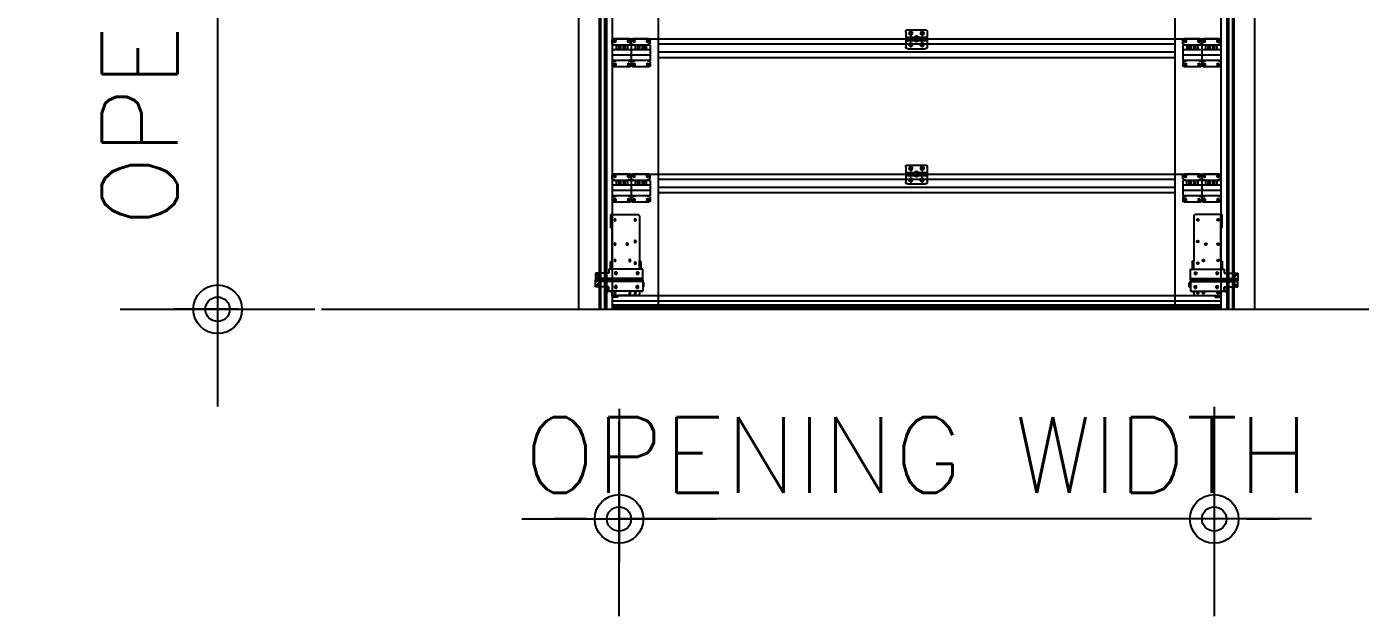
# Model space of a CAD drawing. Header units: millimetres. Extents: x 0 to 190005487, y 0 to 455456909.
# Drawn here: x 97652 to 100118, y 24054 to 25144 of the extents above; entities that cross this region are included whole.
import ezdxf

# ---------------------------------------------------------------- set-up
doc = ezdxf.new("R2010")
doc.units = ezdxf.units.MM
doc.header["$LTSCALE"] = 400
doc.header["$MEASUREMENT"] = 0
doc.header["$PDSIZE"] = -10
for name, pattern in [('CENTER', [11, 10.25, -0.25, 0.25, -0.25]), ('CENTER2', [28.575, 19.05, -3.175, 3.175, -3.175]), ('CLTNQHWH', [79.3, 75, -2, 0.3, -2]), ('HIDDEN', [0.375, 0.25, -0.125])]:
    doc.linetypes.add(name, pattern=pattern)
doc.layers.get('0').update_dxf_attribs({"linetype": 'CONTINUOUS'})
doc.layers.get('Defpoints').update_dxf_attribs({"color": 153, "linetype": 'CONTINUOUS'})
for name, color, linetype in [('8', 8, 'CONTINUOUS'), ('CON', 1, 'CONTINUOUS'), ('dim', 7, 'CONTINUOUS'), ('HID', 2, 'HIDDEN'), ('NDIM', 7, 'CONTINUOUS'), ('중심선', 1, 'CENTER2')]:
    doc.layers.add(name, color=color, linetype=linetype)
doc.layers.add('CENT', color=1, linetype='CLTNQHWH', lineweight=9)
doc.styles.get("Standard").update_dxf_attribs({"font": 'SIMPLEX.shx'})
doc.dimstyles.new('NDIM', dxfattribs={"dimscale": 5, "dimtxt": 3.5, "dimasz": 1.5, "dimexe": 2, "dimexo": 5, "dimgap": 1, "dimtad": 1, "dimdec": 0, "dimrnd": 0.25, "dimzin": 0, "dimdsep": 46, "dimlunit": 6, "dimblk": 'Z_DOT', "dimblk2": '_CIDOT', "dimcen": 5, "dimclrd": 256, "dimclre": 256, "dimclrt": 3, "dimadec": 0, "dimazin": 0, "dimtfac": 1, "dimtdec": 0, "dimtix": 1, "dimtmove": 2, "dimatfit": 1, "dimfxl": 1, "dimtolj": 1, "dimtzin": 0, "dimarcsym": 0})

# ---------------------------------------------------------------- blocks, each defined once
blk = doc.blocks.new('Z_DOT')
at = {"layer": 'dim', "color": 0}
for p, q in [((0, -3), (0, 3)), ((-3, 0), (3, 0))]:
    blk.add_line(p, q, dxfattribs=at)
for radius in [0.75, 0.375]:
    blk.add_circle((0, 0), radius, dxfattribs=at)
blk = doc.blocks.new('*D1312')
at = {"layer": 'Defpoints', "color": 0}
for p in [(98243.2, 26871.7), (98005.4, 24621.7), (98243.2, 24621.7)]:
    blk.add_point(p, dxfattribs=at)
at = {"layer": 'NDIM', "lineweight": -2}
for p, q in [((98043.2, 26871.7), (97925.4, 26871.7)), ((98005.4, 26811.7), (98005.4, 24681.7)), ((98043.2, 24621.7), (97925.4, 24621.7))]:
    blk.add_line(p, q, dxfattribs=at)
at = {"layer": 'NDIM', "linetype": 'ByBlock', "lineweight": -2, "xscale": 60, "yscale": 60, "zscale": 60}
for p, rotation in [((98005.4, 26871.7), 90), ((98005.4, 24621.7), 270)]:
    blk.add_blockref('Z_DOT', p, dxfattribs=dict(at, rotation=rotation))
at = {"layer": 'NDIM', "color": 3, "insert": (97861.2, 25551.2), "char_height": 140, "attachment_point": 5, "rotation": 90}
blk.add_mtext('\\A1;OPENING HEIGHT', dxfattribs=at)
blk = doc.blocks.new('_CIDOT')
at = {"color": 0, "linetype": 'ByBlock'}
blk.add_line((2, 0), (-1, 0), dxfattribs=at)
at = {"color": 0, "linetype": 'ByBlock', "const_width": 0.5}
blk.add_lwpolyline([(-0.25, 0, 1), (0.25, 0, 1)], format="xyb", close=True, dxfattribs=at)
blk = doc.blocks.new('추락방지기')
at = {"color": 8, "linetype": 'Continuous'}
for p, q in [((21509644.9, -50994603.8), (21509644.9, -50994733.4)), ((21509724.9, -50994597.4), (21509651.3, -50994597.4)), ((21509724.9, -50994637.4), (21509724.9, -50994597.4)), ((21509724.9, -50994597.4), (21509729.5, -50994597.4)), ((21509729.5, -50994637.4), (21509729.5, -50994597.4)), ((21509724.9, -50994733.4), (21509724.9, -50994637.4)), ((21509729.5, -50994637.4), (21509724.9, -50994637.4)), ((21509635.1, -50994786.8), (21509635.1, -50994758.8)), ((21509635.1, -50994758.8), (21509735.1, -50994758.8)), ((21509635.1, -50994758.8), (21509635.1, -50994758.8)), ((21509635.1, -50994758.8), (21509735.1, -50994758.8)), ((21509644.3, -50994737.4), (21509640.3, -50994737.4)), ((21509640.3, -50994737.4), (21509640.3, -50994758.8)), ((21509644.3, -50994737.4), (21509644.3, -50994758.8)), ((21509644.9, -50994733.4), (21509644.9, -50994733.4)), ((21509644.9, -50994758.8), (21509644.9, -50994733.4)), ((21509725.4, -50994733.9), (21509724.9, -50994733.4)), ((21509725.4, -50994733.9), (21509725.4, -50994733.9)), ((21509725.4, -50994733.9), (21509725.4, -50994758.8)), ((21509726, -50994758.8), (21509726, -50994737.9)), ((21509730, -50994737.9), (21509726, -50994737.9)), ((21509730, -50994758.8), (21509730, -50994737.9)), ((21509735.1, -50994758.8), (21509735.1, -50994770.8)), ((21509735.1, -50994758.8), (21509735.1, -50994758.8)), ((21509632.4, -50994799), (21509631.6, -50994799.8)), ((21509631.6, -50994811), (21509631.6, -50994799.8)), ((21509633.5, -50994799), (21509632.4, -50994799)), ((21509632.4, -50994799), (21509632.4, -50994811.8)), ((21509635.1, -50994797.4), (21509633.5, -50994797.4)), ((21509633.5, -50994811.4), (21509633.5, -50994797.4)), ((21509635.1, -50994786.8), (21509775.1, -50994786.8)), ((21509635.1, -50994791.4), (21509635.1, -50994786.8)), ((21509635.1, -50994791.4), (21509775.1, -50994791.4)), ((21509635.1, -50994791.4), (21509635.1, -50994796)), ((21509635.1, -50994796), (21509775.1, -50994796)), ((21509635.1, -50994796), (21509635.1, -50994823.9)), ((21509647.1, -50994767.6), (21509653.5, -50994767.6)), ((21509647.1, -50994767.6), (21509647.1, -50994774)), ((21509647.1, -50994774), (21509653.5, -50994774)), ((21509653.5, -50994774), (21509647.1, -50994774)), ((21509653.5, -50994767.6), (21509653.5, -50994774)), ((21509711.1, -50994767.6), (21509717.5, -50994767.6)), ((21509711.1, -50994767.6), (21509711.1, -50994774)), ((21509711.1, -50994774), (21509717.5, -50994774)), ((21509717.5, -50994774), (21509711.1, -50994774)), ((21509717.5, -50994767.6), (21509717.5, -50994774)), ((21509735.1, -50994770.8), (21509775.1, -50994770.8)), ((21509735.1, -50994770.8), (21509775.1, -50994770.8)), ((21509763.1, -50994773.2), (21509769.5, -50994773.2)), ((21509763.1, -50994773.2), (21509763.1, -50994779.6)), ((21509763.1, -50994779.6), (21509769.5, -50994779.6)), ((21509769.5, -50994779.6), (21509763.1, -50994779.6)), ((21509763.1, -50994809.5), (21509763.1, -50994803.1)), ((21509763.1, -50994803.1), (21509769.5, -50994803.1)), ((21509769.5, -50994773.2), (21509769.5, -50994779.6)), ((21509769.5, -50994809.5), (21509769.5, -50994803.1)), ((21509775.1, -50994770.8), (21509775.1, -50994786.8)), ((21509775.1, -50994770.8), (21509775.1, -50994770.8)), ((21509775.1, -50994786.8), (21509775.1, -50994791.4)), ((21509775.1, -50994796), (21509775.1, -50994791.4)), ((21509775.1, -50994811.9), (21509775.1, -50994796)), ((21509631.6, -50994811), (21509632.4, -50994811.8)), ((21509632.4, -50994811.8), (21509633.5, -50994811.8)), ((21509633.5, -50994813.4), (21509633.5, -50994811.4)), ((21509633.5, -50994813.4), (21509635.1, -50994813.4)), ((21509635.1, -50994823.9), (21509735.1, -50994823.9)), ((21509635.1, -50994824), (21509635.1, -50994823.9)), ((21509639.1, -50994824), (21509635.1, -50994824)), ((21509639.1, -50994823.9), (21509639.1, -50994824)), ((21509640.3, -50994823.9), (21509640.3, -50994825.4)), ((21509640.3, -50994825.4), (21509644.3, -50994825.4)), ((21509644.3, -50994823.9), (21509644.3, -50994825.4)), ((21509644.9, -50994825.4), (21509644.3, -50994825.4)), ((21509644.9, -50994825.4), (21509644.9, -50994823.9)), ((21509644.9, -50994825.4), (21509644.9, -50994831)), ((21509647.1, -50994815.1), (21509647.1, -50994808.7)), ((21509647.1, -50994808.7), (21509653.5, -50994808.7)), ((21509647.1, -50994811.8), (21509653.5, -50994811.8)), ((21509647.1, -50994815.1), (21509653.5, -50994815.1)), ((21509653.5, -50994815.1), (21509647.1, -50994815.1)), ((21509651.3, -50994837.4), (21509708.9, -50994837.4)), ((21509653.5, -50994815.1), (21509653.5, -50994808.7)), ((21509708.9, -50994837.4), (21509724.9, -50994837.4)), ((21509708.9, -50994842), (21509708.9, -50994837.4)), ((21509708.9, -50994842), (21509724.9, -50994842)), ((21509711.1, -50994815.1), (21509711.1, -50994808.7)), ((21509711.1, -50994808.7), (21509717.5, -50994808.7)), ((21509711.1, -50994811.8), (21509717.5, -50994811.8)), ((21509711.1, -50994815.1), (21509717.5, -50994815.1)), ((21509717.5, -50994815.1), (21509711.1, -50994815.1)), ((21509717.5, -50994815.1), (21509717.5, -50994808.7)), ((21509724.9, -50994825.4), (21509725.4, -50994825.4)), ((21509724.9, -50994837.4), (21509724.9, -50994825.4)), ((21509724.9, -50994837.4), (21509724.9, -50994842)), ((21509725.4, -50994823.9), (21509725.4, -50994825.4)), ((21509726, -50994825.4), (21509725.4, -50994825.4)), ((21509726, -50994825.4), (21509726, -50994823.9)), ((21509730, -50994825.4), (21509726, -50994825.4)), ((21509730, -50994825.4), (21509730, -50994823.9)), ((21509735.1, -50994823.9), (21509731.1, -50994823.9)), ((21509731.1, -50994823.9), (21509731.1, -50994823.9)), ((21509734.9, -50994823.9), (21509732.2, -50994824.5)), ((21509732.8, -50994824.7), (21509732.2, -50994824.5)), ((21509735.9, -50994824), (21509732.8, -50994824.7)), ((21509732.8, -50994824.7), (21509738.7, -50994824.1)), ((21509735.1, -50994811.9), (21509775.1, -50994811.9)), ((21509735.1, -50994823.9), (21509735.1, -50994811.9)), ((21509735.1, -50994813.4), (21509736.7, -50994813.4)), ((21509735.1, -50994823.9), (21509735.1, -50994823.9)), ((21509735.3, -50994823.9), (21509735.1, -50994823.9)), ((21509735.3, -50994823.9), (21509735.3, -50994813.4)), ((21509735.9, -50994824), (21509735.3, -50994823.9)), ((21509735.9, -50994824), (21509741.7, -50994823.5)), ((21509736.7, -50994813.4), (21509736.7, -50994811.9)), ((21509738.3, -50994824.2), (21509738.3, -50994825.9)), ((21509738.3, -50994825.9), (21509739.1, -50994825.9)), ((21509738.3, -50994826.3), (21509738.3, -50994825.9)), ((21509738.3, -50994826.3), (21509739.1, -50994826.3)), ((21509741.7, -50994823.5), (21509738.7, -50994824.1)), ((21509742, -50994823.5), (21509739, -50994824.1)), ((21509739.1, -50994825.9), (21509739.1, -50994824.1)), ((21509739.1, -50994825.9), (21509739.1, -50994826.3)), ((21509742, -50994823.5), (21509742, -50994811.9)), ((21509743.1, -50994823.5), (21509742, -50994823.5)), ((21509742.3, -50994823.5), (21509742.3, -50994825.9)), ((21509742.3, -50994825.9), (21509743.1, -50994825.9)), ((21509742.3, -50994826.3), (21509742.3, -50994825.9)), ((21509742.3, -50994826.3), (21509743.1, -50994826.3)), ((21509743.1, -50994823.5), (21509743.1, -50994811.9)), ((21509743.1, -50994825.9), (21509743.1, -50994823.5)), ((21509743.1, -50994825.9), (21509743.1, -50994826.3)), ((21509763.1, -50994809.5), (21509769.5, -50994809.5)), ((21509769.5, -50994809.5), (21509763.1, -50994809.5))]:
    blk.add_line(p, q, dxfattribs=at)
at = {"color": 8, "linetype": 'Continuous', "flags": 128}
for points in [[(21509640.3, -50994737.4), (21509640.3, -50994737.4), (21509640.3, -50994737.4), (21509640.3, -50994737.3), (21509640.7, -50994736.4), (21509641.7, -50994735.4), (21509642.7, -50994734.7), (21509643.6, -50994734.1), (21509644.9, -50994733.4)], [(21509725.4, -50994733.9), (21509726.7, -50994734.6), (21509727.6, -50994735.2), (21509728.7, -50994735.9), (21509729.5, -50994736.7), (21509729.8, -50994737.2), (21509730, -50994737.9)], [(21509731.2, -50994823.9), (21509731.2, -50994824), (21509731.3, -50994824.1), (21509731.4, -50994824.2), (21509731.6, -50994824.3), (21509731.7, -50994824.3), (21509732, -50994824.4), (21509732.2, -50994824.5)], [(21509735.1, -50994823.8), (21509735.1, -50994823.8), (21509735.1, -50994823.8), (21509735.1, -50994823.8), (21509735.2, -50994823.8), (21509735.2, -50994823.8), (21509735.2, -50994823.8), (21509735.2, -50994823.9), (21509735.3, -50994823.9)], [(21509738.7, -50994824.1), (21509738.7, -50994824.1), (21509738.8, -50994824.1), (21509738.8, -50994824.1), (21509738.8, -50994824.1), (21509738.9, -50994824.1), (21509738.9, -50994824.1), (21509738.9, -50994824.1), (21509739, -50994824.1)], [(21509741.7, -50994823.5), (21509741.8, -50994823.5), (21509741.8, -50994823.5), (21509741.9, -50994823.5), (21509741.9, -50994823.5), (21509741.9, -50994823.5), (21509742, -50994823.5), (21509742, -50994823.5), (21509742, -50994823.5)], [(21509742, -50994823.5), (21509742.8, -50994823.5), (21509743.1, -50994823.5)]]:
    blk.add_lwpolyline(points, dxfattribs=at)
at = {"color": 8, "linetype": 'Continuous'}
for centre in [(21509656.9, -50994613.4), (21509716.9, -50994613.4), (21509656.9, -50994677.4), (21509680.9, -50994685.4), (21509716.9, -50994685.4), (21509656.9, -50994741.4), (21509673.5, -50994733.4), (21509716.9, -50994733.4), (21509656.9, -50994829.4), (21509673.5, -50994829.4), (21509716.9, -50994829.4)]:
    blk.add_circle(centre, 2.72, dxfattribs=at)
for centre, radius, start, end in [((21509651.3, -50994603.8), 6.4, 90, 180), ((21509658.5, -50994737.4), 14.1, 163.4023, 179.9041), ((21509708.9, -50994738.4), 17.1, 1.537, 15.1566), ((21509716.9, -50994769.4), 2.72, 139.9965, 180), ((21509716.9, -50994769.4), 2.72, 180, 282.9752), ((21509651.3, -50994831), 6.4, 180, 270), ((21509745.2, -50994848.6), 25.2, 97.3136, 100.9909)]:
    blk.add_arc(centre, radius, start, end, dxfattribs=at)
blk = doc.blocks.new('사이드힌지')
at = {"layer": '8'}
for p, q in [((-14.7, 13.2), (-14.7, 25.5)), ((-14.7, 13.2), (-1, 8.2)), ((-14.7, 8.2), (55.5, 8.2)), ((-14.7, 8.2), (-14.7, -48.8)), ((-8.7, 31.5), (49.5, 31.5)), ((-7.7, 21.5), (-7.7, 24.5)), ((-1.7, 21.5), (-1.7, 24.5)), ((0, 8.2), (0, -8.2)), ((8, 8.2), (8, -8.2)), ((15.5, 8.2), (15.5, -9.2)), ((25.5, 8.2), (25.5, -9.2)), ((33, 8.2), (33, -8.2)), ((41, 8.2), (41, -8.2)), ((55.5, 13.2), (41.8, 8.2)), ((42.5, 21.5), (42.5, 24.5)), ((48.5, 21.5), (48.5, 24.5)), ((55.5, 13.2), (55.5, 25.5)), ((55.5, 8.2), (55.5, -48.8)), ((-14.7, -9.2), (55.5, -9.2)), ((-14.7, -29.2), (55.5, -29.2)), ((-14.7, -53.8), (-1, -48.8)), ((-14.7, -48.8), (55.5, -48.8)), ((55.5, -53.8), (41.8, -48.8)), ((-14.7, -53.8), (-14.7, -66)), ((-8.7, -72), (49.5, -72)), ((-7.7, -62), (-7.7, -65)), ((-1.7, -62), (-1.7, -65)), ((42.5, -62), (42.5, -65)), ((48.5, -62), (48.5, -65)), ((55.5, -53.8), (55.5, -66))]:
    blk.add_line(p, q, dxfattribs=at)
for centre, radius, start, end in [((-8.7, 25.5), 6, 90, 180), ((-4.7, 24.5), 3, 0, 180), ((-4.7, 21.5), 3, 180, 0), ((45.5, 24.5), 3, 0, 180), ((45.5, 21.5), 3, 180, 0), ((49.5, 25.5), 6, 0, 90), ((1, -8.2), 1, 180, 270), ((7, -8.2), 1, 270, 0), ((34, -8.2), 1, 180, 270), ((40, -8.2), 1, 270, 0), ((-8.7, -66), 6, 180, 270), ((-4.7, -62), 3, 0, 180), ((-4.7, -65), 3, 180, 0), ((45.5, -62), 3, 0, 180), ((45.5, -65), 3, 180, 0), ((49.5, -66), 6, 270, 0)]:
    blk.add_arc(centre, radius, start, end, dxfattribs=at)
at = {"layer": '중심선'}
for p, q in [((-8.7, 24.5), (-0.7, 24.5)), ((-8.7, 21.5), (-0.7, 21.5)), ((-4.7, 28.5), (-4.7, 17.5)), ((49.5, 24.5), (41.5, 24.5)), ((49.5, 21.5), (41.5, 21.5)), ((45.5, 28.5), (45.5, 17.5)), ((-8.7, -62), (-0.7, -62)), ((-8.7, -65), (-0.7, -65)), ((-4.7, -69), (-4.7, -58)), ((49.5, -62), (41.5, -62)), ((49.5, -65), (41.5, -65)), ((45.5, -69), (45.5, -58))]:
    blk.add_line(p, q, dxfattribs=at)
blk = doc.blocks.new('센터힌지')
at = {"color": 8}
for p, q in [((-35, 31.6), (-35, -23.4)), ((-35, 31.6), (-35, -23.4)), ((0, 12), (-35, 12)), ((0, 12), (-35, 12)), ((0, 0), (-35, 0)), ((0, 0), (-35, 0)), ((37.5, 39.1), (-27.5, 39.1)), ((37.5, 39.1), (-27.5, 39.1)), ((-19.8, 32.1), (-21.6, 29.7)), ((-19.8, 32.1), (-21.6, 29.7)), ((-21.6, 29.7), (-21.6, 23.4)), ((-21.6, 29.7), (-21.6, 23.4)), ((-19.8, 20.9), (-21.6, 23.4)), ((-19.8, 20.9), (-21.6, 23.4)), ((-16, 32.1), (-19.8, 32.1)), ((-16, 32.1), (-19.8, 32.1)), ((-19.8, 20.9), (-12.2, 20.9)), ((-19.8, 20.9), (-12.2, 20.9)), ((-16, 32.1), (-12.2, 32.1)), ((-16, 32.1), (-12.2, 32.1)), ((-12.2, 32.1), (-10.4, 29.7)), ((-12.2, 32.1), (-10.4, 29.7)), ((-12.2, 20.9), (-10.4, 23.4)), ((-12.2, 20.9), (-10.4, 23.4)), ((-11.3, 12), (-11.3, 0)), ((-11.3, 12), (-11.3, 0)), ((-10.4, 29.7), (-10.4, 23.4)), ((-10.4, 29.7), (-10.4, 23.4)), ((45, 12), (0, 12)), ((45, 12), (0, 12)), ((45, 0), (0, 0)), ((45, 0), (0, 0)), ((22.2, 32.1), (20.4, 29.7)), ((22.2, 32.1), (20.4, 29.7)), ((20.4, 29.7), (20.4, 23.4)), ((20.4, 29.7), (20.4, 23.4)), ((22.2, 20.9), (20.4, 23.4)), ((22.2, 20.9), (20.4, 23.4)), ((21.3, 12), (21.3, 0)), ((21.3, 12), (21.3, 0)), ((26, 32.1), (22.2, 32.1)), ((26, 32.1), (22.2, 32.1)), ((29.8, 20.9), (22.2, 20.9)), ((29.8, 20.9), (22.2, 20.9)), ((26, 32.1), (29.8, 32.1)), ((26, 32.1), (29.8, 32.1)), ((29.8, 32.1), (31.6, 29.7)), ((29.8, 32.1), (31.6, 29.7)), ((29.8, 20.9), (31.6, 23.4)), ((29.8, 20.9), (31.6, 23.4)), ((31.6, 29.7), (31.6, 23.4)), ((31.6, 29.7), (31.6, 23.4)), ((45, 31.6), (45, -23.4)), ((45, 31.6), (45, -23.4)), ((37.5, -30.9), (-27.5, -30.9)), ((37.5, -30.9), (-27.5, -30.9)), ((-19.8, -10.4), (-21.6, -12.9)), ((-19.8, -10.4), (-21.6, -12.9)), ((-21.6, -19.2), (-21.6, -12.9)), ((-21.6, -19.2), (-21.6, -12.9)), ((-19.8, -21.6), (-21.6, -19.2)), ((-19.8, -21.6), (-21.6, -19.2)), ((-19.8, -10.4), (-12.2, -10.4)), ((-19.8, -10.4), (-12.2, -10.4)), ((-16, -21.6), (-19.8, -21.6)), ((-16, -21.6), (-19.8, -21.6)), ((-16, -21.6), (-12.2, -21.6)), ((-16, -21.6), (-12.2, -21.6)), ((-12.2, -10.4), (-10.4, -12.9)), ((-12.2, -10.4), (-10.4, -12.9)), ((-12.2, -21.6), (-10.4, -19.2)), ((-12.2, -21.6), (-10.4, -19.2)), ((-10.4, -19.2), (-10.4, -12.9)), ((-10.4, -19.2), (-10.4, -12.9)), ((22.2, -10.4), (20.4, -12.9)), ((22.2, -10.4), (20.4, -12.9)), ((20.4, -19.2), (20.4, -12.9)), ((20.4, -19.2), (20.4, -12.9)), ((22.2, -21.6), (20.4, -19.2)), ((22.2, -21.6), (20.4, -19.2)), ((29.8, -10.4), (22.2, -10.4)), ((29.8, -10.4), (22.2, -10.4)), ((26, -21.6), (22.2, -21.6)), ((26, -21.6), (22.2, -21.6)), ((26, -21.6), (29.8, -21.6)), ((26, -21.6), (29.8, -21.6)), ((29.8, -10.4), (31.6, -12.9)), ((29.8, -10.4), (31.6, -12.9)), ((29.8, -21.6), (31.6, -19.2)), ((29.8, -21.6), (31.6, -19.2)), ((31.6, -19.2), (31.6, -12.9)), ((31.6, -19.2), (31.6, -12.9))]:
    blk.add_line(p, q, dxfattribs=at)
for centre, radius in [((-16, 26.5), 5.62), ((-16, 26.5), 5.62), ((-16, 26.5), 3.53), ((-16, 26.5), 3.53), ((-16, 26.5), 2.7), ((-16, 26.5), 2.7), ((26, 26.5), 5.62), ((26, 26.5), 5.62), ((26, 26.5), 3.53), ((26, 26.5), 3.53), ((26, 26.5), 2.7), ((26, 26.5), 2.7), ((-16, -16), 5.62), ((-16, -16), 5.62), ((-16, -16), 3.53), ((-16, -16), 3.53), ((-16, -16), 2.7), ((-16, -16), 2.7), ((26, -16), 5.62), ((26, -16), 5.62), ((26, -16), 3.53), ((26, -16), 3.53), ((26, -16), 2.7), ((26, -16), 2.7)]:
    blk.add_circle(centre, radius, dxfattribs=at)
for centre, radius, start, end in [((-27.5, 31.6), 7.5, 90, 180), ((-27.5, 31.6), 7.5, 90, 180), ((5, 12), 5, 0, 180), ((5, 12), 5, 0, 180), ((5, 0), 5, 180, 0), ((5, 0), 5, 180, 0), ((37.5, 31.6), 7.5, 0, 90), ((37.5, 31.6), 7.5, 0, 90), ((-27.5, -23.4), 7.5, 180, 270), ((-27.5, -23.4), 7.5, 180, 270), ((37.5, -23.4), 7.5, 270, 0), ((37.5, -23.4), 7.5, 270, 0)]:
    blk.add_arc(centre, radius, start, end, dxfattribs=at)
at = {"layer": 'CENT', "color": 1, "linetype": 'CENTER'}
for p, q in [((-25.7, 26.5), (-7, 26.5)), ((-25.7, 26.5), (-7, 26.5)), ((-16, 37.3), (-16, 15.4)), ((-16, 37.3), (-16, 15.4)), ((35.7, 26.5), (17, 26.5)), ((35.7, 26.5), (17, 26.5)), ((26, 37.3), (26, 15.4)), ((26, 37.3), (26, 15.4)), ((-25.7, -16), (-7, -16)), ((-25.7, -16), (-7, -16)), ((-16, -26.7), (-16, -4.9)), ((-16, -26.7), (-16, -4.9)), ((35.7, -16), (17, -16)), ((35.7, -16), (17, -16)), ((26, -26.7), (26, -4.9)), ((26, -26.7), (26, -4.9))]:
    blk.add_line(p, q, dxfattribs=at)
blk = doc.blocks.new('*D1314')
at = {"layer": 'Defpoints', "color": 0}
for p in [(98747.7, 24637.7), (99848, 24641.4), (98747.7, 24234)]:
    blk.add_point(p, dxfattribs=at)
at = {"layer": 'NDIM', "lineweight": -2}
for p, q in [((98747.7, 24437.7), (98747.7, 24154)), ((99848, 24441.4), (99848, 24154)), ((98687.7, 24234), (98627.7, 24234)), ((99848, 24234), (98747.7, 24234)), ((99908, 24234), (99968, 24234))]:
    blk.add_line(p, q, dxfattribs=at)
at = {"layer": 'NDIM', "linetype": 'ByBlock', "lineweight": -2, "xscale": 60, "yscale": 60, "zscale": 60}
blk.add_blockref('Z_DOT', (98747.7, 24234), dxfattribs=at)
at = {"layer": 'NDIM', "linetype": 'ByBlock', "lineweight": -2, "xscale": 60, "yscale": 60, "zscale": 60, "rotation": 180}
blk.add_blockref('Z_DOT', (99848, 24234), dxfattribs=at)
at = {"layer": 'NDIM', "color": 3, "insert": (99297.9, 24352.3), "char_height": 140, "attachment_point": 5}
blk.add_mtext('\\A1;OPENING WIDTH', dxfattribs=at)

msp = doc.modelspace()

# ---------------------------------------------------------------- linework, layer by layer
at = {"color": 3}
for p, q in [((98672.5, 28396.9), (98672.5, 24621.8)), ((99922.5, 28396.9), (99922.5, 24621))]:
    msp.add_line(p, q, dxfattribs=at)
at = {"color": 4}
for p, q in [((98710.7, 28396.9), (98710.7, 24621.8)), ((98711.7, 28396.9), (98711.7, 24621.8)), ((98713.2, 28396.9), (98713.2, 24621.8)), ((98720.5, 28396.9), (98720.5, 24621.8)), ((98724.4, 28396.9), (98724.4, 24621.8)), ((99871.3, 28396.9), (99871.3, 24621.8)), ((99874.7, 28396.9), (99874.7, 24621.8)), ((99882, 28396.9), (99882, 24621.8)), ((99883.4, 28396.9), (99883.4, 24621.8)), ((99884.4, 28396.9), (99884.4, 24621.8))]:
    msp.add_line(p, q, dxfattribs=at)
at = {"color": 7, "linetype": 'Continuous'}
for p, q in [((98735.2, 26871.8), (98735.2, 24621.8)), ((98820.2, 26871.8), (98820.2, 24621.8)), ((99775.1, 26871.8), (99775.1, 24621.8)), ((99860.1, 26871.8), (99860.1, 24621.7)), ((99860.1, 26871.8), (99860.1, 24621.7))]:
    msp.add_line(p, q, dxfattribs=at)
for p, q in [((98735.2, 25121.7), (99860.1, 25121.7)), ((98735.2, 24871.7), (99860.1, 24871.7)), ((99860.1, 24646.8), (98735.2, 24646.8)), ((99860.1, 24636.8), (98735.2, 24636.8)), ((99847.4, 24646.8), (99847.6, 24647)), ((99860.1, 24629.3), (98735.2, 24629.3)), ((99860.1, 24626.8), (98735.2, 24626.8)), ((99860.1, 24624.3), (98735.2, 24624.3)), ((99860.1, 24622.8), (98735.2, 24622.8)), ((99860.1, 24621.7), (98735.2, 24621.7))]:
    msp.add_line(p, q)
at = {"color": 151}
for p, q in [((99775.1, 25111.7), (98820.2, 25111.7)), ((99775.1, 25096.7), (98820.2, 25096.7)), ((99775.1, 25086.7), (98820.2, 25086.7)), ((99775.1, 24861.7), (98820.2, 24861.7)), ((99775.1, 24846.7), (98820.2, 24846.7)), ((99775.1, 24836.7), (98820.2, 24836.7))]:
    msp.add_line(p, q, dxfattribs=at)
at = {"layer": 'CON'}
msp.add_line((98197.5, 24621.7), (103697.7, 24621.7), dxfattribs=at)

# ---------------------------------------------------------------- block references
at = {"xscale": -0.5000256451997451, "yscale": 0.5000256451997451, "zscale": 0.5000256451997451}
for name, p in [('센터힌지', (99300.1, 25118.7)), ('사이드힌지', (98763, 25105.9)), ('사이드힌지', (98798.1, 25105.9)), ('사이드힌지', (99817.7, 25105.9)), ('사이드힌지', (99852.7, 25105.9)), ('센터힌지', (99300.1, 24868.7)), ('사이드힌지', (98763, 24855.9)), ('사이드힌지', (98798, 24855.9)), ('사이드힌지', (99817.6, 24855.9)), ('사이드힌지', (99852.7, 24855.9))]:
    msp.add_blockref(name, p, dxfattribs=at)
at = {"layer": 'HID', "color": 2, "yscale": 0.6250320564996814, "zscale": 0.6250320564996814}
for p, xscale in [((13543002.8, 31898055), -0.6250320564996814), ((-13344407.5, 31898055), 0.6250320564996814)]:
    msp.add_blockref('추락방지기', p, dxfattribs=dict(at, xscale=xscale))

# ---------------------------------------------------------------- dimensions: what is measured, and where the dimension line sits
at = {"layer": 'NDIM'}
dim = msp.add_linear_dim(base=(98005.4, 24621.7), p1=(98243.2, 26871.7), p2=(98243.2, 24621.7), angle=90, text='OPENING HEIGHT', dimstyle='NDIM', override={"dimscale": 40, "dimclrd": 256, "dimclre": 256, "dimatfit": 3}, dxfattribs=at)
dim.commit()
dim.dimension.update_dxf_attribs({"geometry": '*D1312', "text_midpoint": (97861.2, 25551.2), "dimtype": 160})
dim = msp.add_linear_dim(base=(98747.7, 24234), p1=(99848, 24641.4), p2=(98747.7, 24637.7), text='OPENING WIDTH', dimstyle='NDIM', override={"dimscale": 40, "dimclrd": 256, "dimclre": 256, "dimatfit": 3}, dxfattribs=at)
dim.commit()
dim.dimension.update_dxf_attribs({"geometry": '*D1314', "text_midpoint": (99297.9, 24352.3)})

doc.saveas('drawing.dxf')
